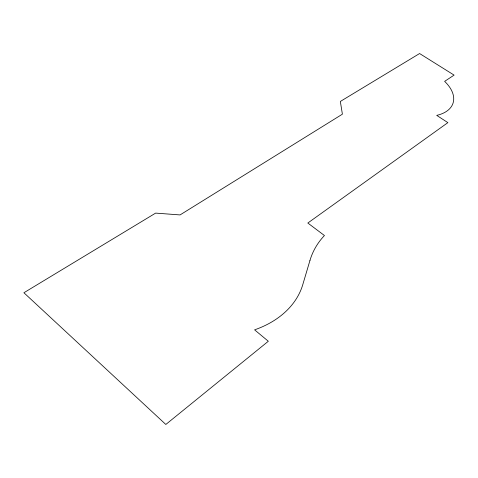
<?xml version="1.0" encoding="UTF-8"?>
<svg xmlns="http://www.w3.org/2000/svg" width="478" height="478" viewBox="0 0 478 478"><rect width="100%" height="100%" fill="white"/><g stroke="black" fill="none" stroke-linecap="round" stroke-linejoin="round"><path stroke-width="0.72" d="M309.965 260.426L302.777 284.637A97.685 72.465 8.3 0 1 254.595 329.838L268.325 341.256L165.824 424.464L23.9 292.745L155.631 213.11L180.051 214.927L342.397 114.182L340.336 101.45L419.594 53.536L454.1 75.112L444.63 81.362A41.616 23.84 17.7 0 1 436.719 115.371L447.88 122.637L307.82 223.029L324.442 235.529A116.608 83.913 23.8 0 0 309.965 260.426"/></g></svg>
